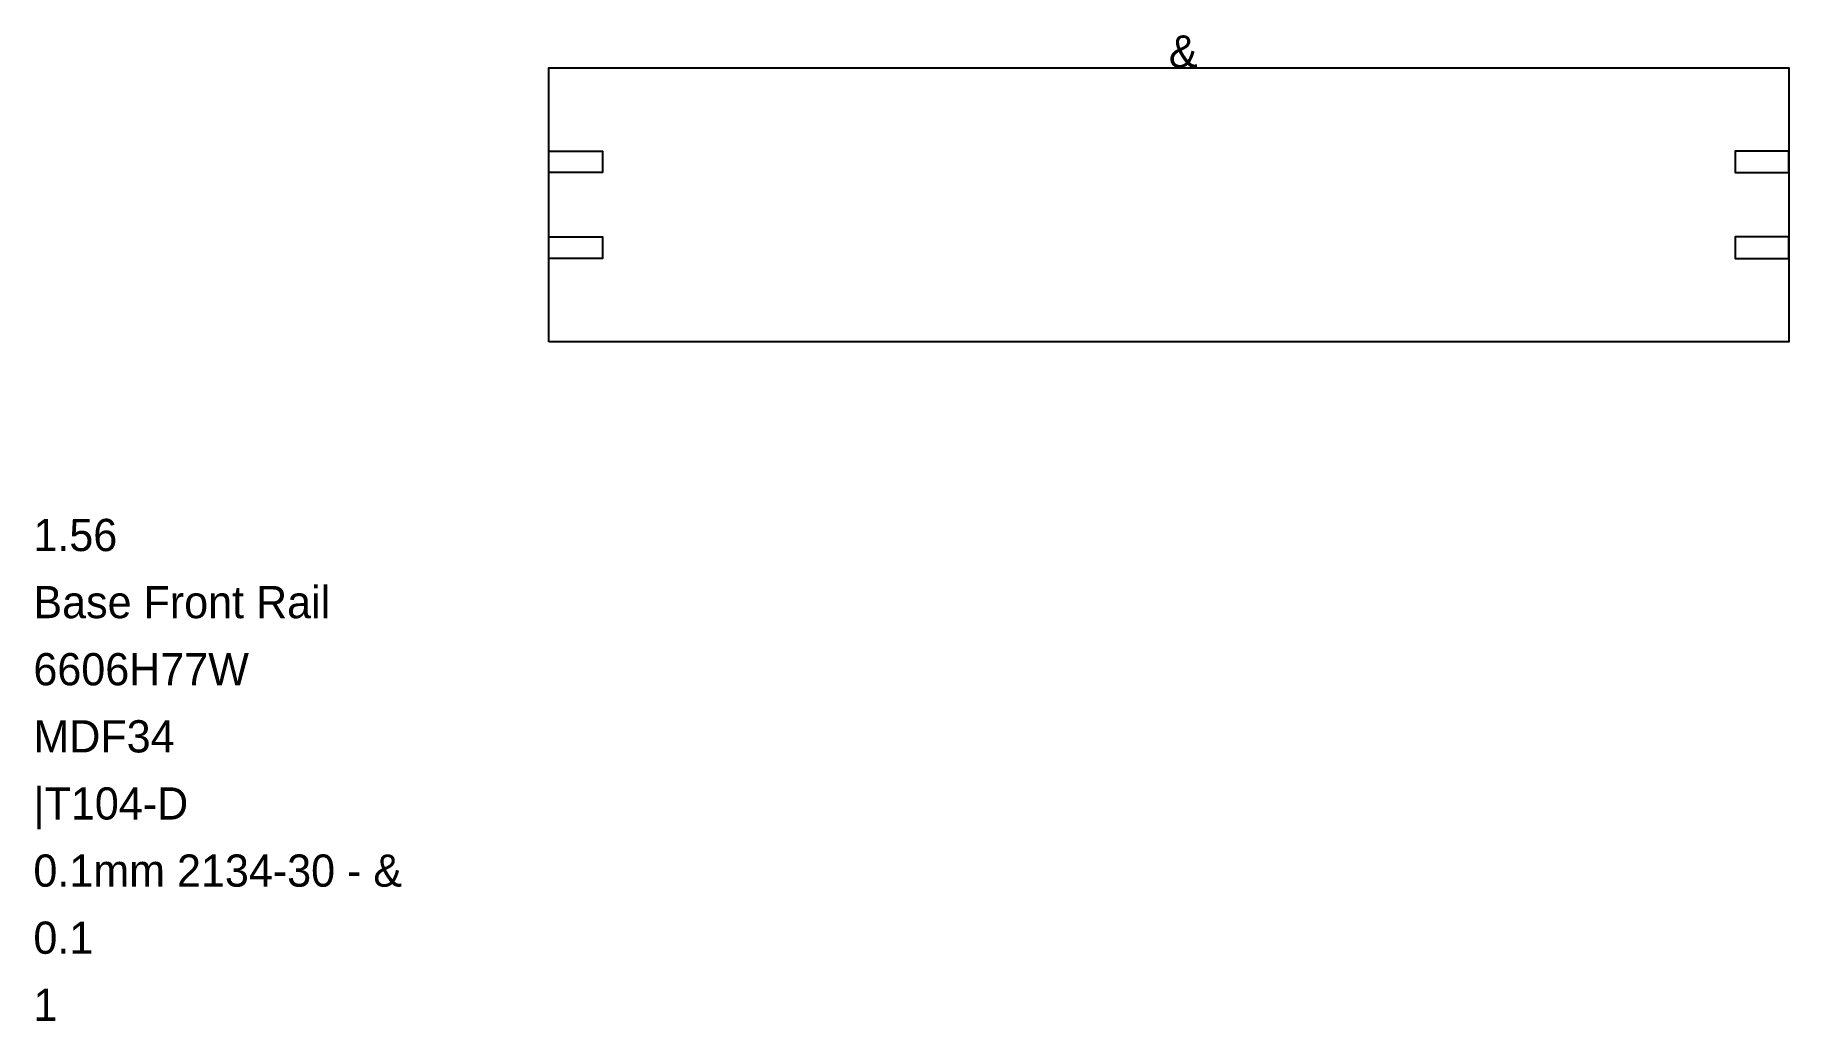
# Model space of a CAD drawing. Header units: metres. Extents: x -191 to 462, y -253 to 114.
import ezdxf

# ---------------------------------------------------------------- set-up
doc = ezdxf.new("R2010")
doc.units = ezdxf.units.M

msp = doc.modelspace()

# ---------------------------------------------------------------- linework, layer by layer
at = {"layer": 'BORDER_Z19P0', "color": 7}
msp.add_lwpolyline([(0, 0), (0, 102), (462, 102), (462, 0)], close=True, dxfattribs=at)
at = {"layer": 'HBORE_Z11P0', "color": 4}
for points in [[(0, 71), (20, 71), (20, 63), (0, 63)], [(462, 71), (442, 71), (442, 63), (462, 63)], [(0, 39), (20, 39), (20, 31), (0, 31)], [(462, 39), (442, 39), (442, 31), (462, 31)]]:
    msp.add_lwpolyline(points, close=True, dxfattribs=at)

# ---------------------------------------------------------------- texts
at = {"layer": 'BOTTOMEB', "color": 1}
msp.add_text('0.1mm 2134-30 - &', height=12, dxfattribs=at).set_placement((-192, -203))
at = {"layer": 'BOTTOMEBTHICKNESS', "color": 1}
msp.add_text('0.1', height=12, dxfattribs=at).set_placement((-192, -228))
at = {"layer": 'DESCRIPTION', "color": 1}
msp.add_text('Base Front Rail', height=12, dxfattribs=at).set_placement((-192, -103))
at = {"layer": 'FILENAME', "color": 1}
msp.add_text('6606H77W', height=12, dxfattribs=at).set_placement((-192, -128))
at = {"layer": 'FORTHSYMBOL', "color": 1}
msp.add_text('&', height=12, dxfattribs=at).set_placement((231, 102.12))
at = {"layer": 'ITEMNUMBER', "color": 1}
msp.add_text('1.56', height=12, dxfattribs=at).set_placement((-192, -78))
at = {"layer": 'MATERIALCODE', "color": 1}
msp.add_text('|T104-D', height=12, dxfattribs=at).set_placement((-192, -178))
at = {"layer": 'MATERIALNAME', "color": 1}
msp.add_text('MDF34', height=12, dxfattribs=at).set_placement((-192, -153))
at = {"layer": 'Qty', "color": 1}
msp.add_text('1', height=12, dxfattribs=at).set_placement((-192, -253))

doc.saveas('drawing.dxf')
